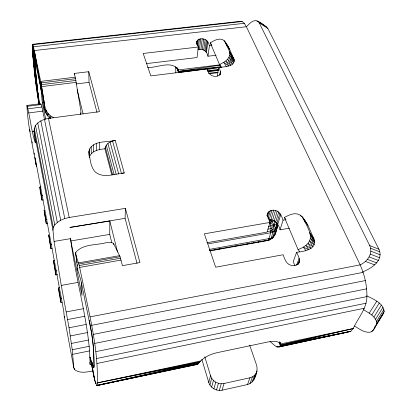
<?xml version="1.0" encoding="UTF-8"?>
<svg xmlns="http://www.w3.org/2000/svg" width="411" height="411" viewBox="0 0 411 411"><rect width="100%" height="100%" fill="white"/><g stroke="black" fill="none" stroke-linecap="round" stroke-linejoin="round"><path stroke-width="0.62" d="M111.725 242.454L109.742 234.378L109.809 221.01L69.88 227.442L125.088 218.323L125.406 208.362L69.207 217.481L64.789 218.544L60.725 220.229L57.309 222.408L54.771 224.925L53.291 227.596L52.962 230.237L54.062 241.421L61.265 285.424L69.043 327.767L72.238 349.72L73.8 367.799L74.504 369.52C79.616 373.738 86.952 372.058 92.912 370.933M89.829 356.979L93.806 367.994L94.068 366.622L93.441 346.72L91.812 333.681L80.833 280.081L77.771 270.202L77.802 268.424M77.771 270.202L75.655 252.57C82.93 243.42 97.083 245.542 107.101 242.439L111.289 242.331L113.58 243.415L120.043 256.741L122.427 265.67L139.93 262.531L125.406 208.362M210.062 250.91L267.438 240.615L268.198 240.034C271.147 233.987 271.846 227 269.765 220.573L270.438 219.52M298.417 264.294C301.114 260.281 298.186 256.022 296.624 252.251C303.405 251.696 317.862 249.272 313.978 239.002L307.921 225.382C305.08 221.277 303.071 215.647 297.852 214.1C293.079 212.744 288.543 215.333 284.427 217.409L298.088 249.585L299.64 251.696M90.59 358.782L90.189 357.585L94.715 380.314L96.739 385.595L97.263 385.364L97.386 382.888C97.91 360.642 94.473 338.602 90.03 316.881L79.251 265.532L75.614 254.265M269.154 223.456L270.417 223.235L271.846 221.539L274.64 220.748L274.368 225.182L272.729 229.466L273.017 232.051L271.193 238.051L269.58 239.916L267.438 240.615L269.082 239.68M209.651 250.535L269.58 239.916C275.54 237.101 277.086 229.852 277.625 223.872M275.57 232.534L275.642 231.439M201.837 359.337L208.778 382.507C210.468 387.963 216.51 391.395 222.063 390.198L247.525 384.532C254.728 382.698 258.067 372.13 256.752 365.641L249.672 345.158M270.674 238.837L272.673 237.938C275.668 233.987 277.091 228.855 277.625 223.99M254.62 377.17L254.697 376.142M44.583 119.709L41.917 107.04L40.74 103.69L26.931 105.457C30.419 117.793 31.179 130.826 35.382 143.013C35.058 136.452 31.493 127.97 37.766 123.017C40.817 120.49 44.568 119.031 48.457 118.419L99.477 111.658L88.766 71.699L74.252 73.446L74.309 74.699M38.942 104.322C35.824 84.471 32.957 64.383 32.299 44.316L240.111 21.372L242.171 21.506L244.314 23.324L246.379 26.736L360.144 264.884C364.634 274.815 367.08 285.681 366.895 296.598C366.807 308.707 357.93 318.063 353.183 328.564L350.773 331.338L347.783 332.088L278.766 347.012L276.87 346.905L274.8 345.615L270.037 341.479M26.931 105.457C27.758 125.401 32.587 145.006 35.988 164.621L36.713 166.809L36.245 164.302M196.55 43.109C196.145 39.959 199.633 38.526 202.248 38.793C206.168 38.778 208.675 42.163 209.43 45.719L207.961 56.24L216.063 55.269M196.653 44.46L196.777 41.249M38.161 95.301L34.581 62.328L33.373 46.772L32.299 44.316M196.879 44.095L197.331 40.37M197.465 45.852L198.23 39.646M196.802 43.217L198.354 47.013L197.039 57.55L146.455 63.618M199.402 39.122L198.087 49.664C202.664 48.108 207.421 51.467 207.961 56.24M199.438 49.377L200.774 38.829M200.892 49.335L202.248 38.793M202.351 49.556L203.728 39.014M203.717 50.014L205.115 39.477M204.894 50.687L206.312 40.155M205.813 51.524L207.242 40.992M206.399 52.474L207.838 41.943M207.987 243.882L270.566 232.796C274.867 232.21 278.036 228.393 277.584 224.01M221.169 67.193L219.531 64.609L210.273 42.806C213.982 40.679 218.421 37.863 222.824 39.703C228.578 44.429 230.607 52.557 233.931 58.979C236.037 67.091 223.173 66.741 218.631 67.512C221.226 70.805 221.472 75.958 216.33 76.297C211.701 77.073 207.935 73.338 207.293 68.914L150.806 75.907L143.192 53.456L198.354 47.013M217.28 76.138L218.631 67.512M362.79 271.846C371.621 268.373 383.946 260.394 378.942 249.261L267.813 28.395C264.355 25.241 260.06 21.485 255.308 20.55C251.455 20.93 249.025 24.331 246.379 26.736L34.241 50.553L33.373 46.772L244.314 23.324M90.03 316.881L360.144 264.884C367.285 261.673 373.476 253.438 369.684 245.537L259.218 22.816L258.257 21.526M219.736 75.218L220.327 71.524M220.219 74.869L220.573 72.593M45.457 112.527L45.919 110.045L44.804 106.321L41.002 82.919L34.241 50.553L34.93 59.626L41.737 92.557C43.962 101.168 42.225 112.491 50.286 118.466L50.846 116.102L47.984 113.385L45.919 110.045L44.357 108.874L44.804 106.321L41.002 82.919L75.537 78.707L80.946 111.535L80.684 114.042M111.705 174.639L104.903 148.803C105.406 143.783 110.754 141.107 115.224 140.372L124.245 172.944L121.481 173.601L112.552 140.988M276.521 222.402L276.762 224.272L272.673 237.938L209.415 249.415M279.434 341.895L280.708 345.425L353.183 328.564L280.672 343.961L280.22 342.774L280.708 345.425L278.766 347.012L350.773 331.338L280.708 345.425L279.31 341.978M272.673 237.938L272.945 236.854M208.778 382.507L210.53 375.695L204.801 356.789M209.898 384.999L211.67 378.218L210.53 375.695M211.644 387.177L213.453 380.416L211.67 378.218M213.905 388.883L215.749 382.143L213.453 380.416M216.515 389.998L218.411 383.278L215.749 382.143M89.336 157.541L89.768 156.01L89.577 149.054C94.684 140.213 106.891 142.555 115.224 140.372M266.909 215.78L267.258 214.563M267.135 215.688L268.003 212.641C269.652 210.288 272.858 209.764 275.493 210.432C280.112 211.398 281.622 216.299 283.071 220.142L280.019 229.821L289.37 228.167M267.427 217.029L268.994 211.542M88.915 154.14L88.843 151.618L89.577 149.054M268.059 218.657L270.34 210.725M219.304 390.45L221.241 383.735L224.052 383.484L249.929 377.771C253.366 376.974 256.269 374.323 257.091 370.85M271.943 210.252L269.113 220.019C275.082 218.883 278.971 224.678 280.019 229.821M268.003 212.641L267.32 215.395L269.95 222.423L267.114 232.102L207.052 242.721M270.844 219.916L273.7 210.155M222.063 390.198L224.052 383.484M272.606 220.188L275.493 210.432M274.281 220.82L277.204 211.069M354.559 326.036C359.281 328.903 364.269 332.936 370.162 332.201C373.969 331.179 375.382 326.647 376.753 323.38L384.157 311.368C383.144 302.856 373.476 299.316 366.889 295.838M275.76 221.765L278.709 212.025M276.942 222.968L279.917 213.232M373.07 330.393L383.653 313.012L384.157 311.368M277.163 226.071L277.533 224.863L277.25 223.754M277.744 224.339L280.734 214.614M247.525 384.532L249.929 377.771M296.624 252.251L293.238 261.663L294.954 265.794M250.022 383.612L252.472 376.841M252.123 382.086L254.599 375.3M253.674 380.062L256.176 373.26M296.552 265.223L299.141 258.206M297.831 264.473L299.562 259.798M299.501 261.375C298.684 264.987 294.374 266.287 291.142 265.336C286.184 264.227 284.674 258.879 283.143 254.743L215.667 267.207L204.349 233.833L269.95 222.423M268.198 240.034C270.906 238.041 274.692 236.736 275.529 233.078M267.14 231.599L270.921 230.931L272.729 229.466L277.065 227.786L277.389 227.057M80.304 114.253L80.982 112.809M32.161 45.734L32.71 44.655L242.171 21.506M371.914 331.554L372.582 330.47M374.585 327.228L375.248 326.144M376.26 325.014L383.653 313.012M376.753 323.38L376.512 321.423L383.936 309.406M376.512 321.423L375.551 319.27L383.001 307.258M375.551 319.27L373.933 317.076L381.413 305.08M373.933 317.076L371.775 314.996L379.281 303.025M371.775 314.996L369.227 313.172L376.759 301.237M147.564 374.606L96.739 385.595L197.799 364.274C202.448 357.955 209.78 354.19 217.414 352.617L267.648 342.024L272.339 341.371L276.3 341.5L279.161 342.394L280.672 343.961M89.768 156.01C92.588 150.457 99.308 149.337 104.903 148.803M271.645 219.746L271.846 221.539L274.368 225.182L275.514 228.655L273.017 232.051L270.921 230.931M267.859 229.158L271.019 228.603L274.368 225.182L276.762 224.272L277.672 223.379M274.692 235.087L274.841 233.792M273.973 235.616L274.867 234.912M219.531 64.609C223.055 62.77 226.98 60.951 228.912 57.252C231.804 52.022 226.708 46.967 225.29 42.153L229.816 49.716M298.088 249.585C303.405 247.525 309.447 244.329 310.423 238.092C310.67 230.386 305.399 223.563 302.285 216.838L304.181 219.854M278.113 346.607L276.87 346.905L278.129 346.643M279.937 342.527L280.841 344.891L353.183 328.564M196.941 364.11L197.799 364.274L97.263 385.364L199.417 362.425L97.386 382.888L200.599 360.971M97.263 385.364L198.852 363.283M304.484 341.135L305.738 340.873M306.991 340.611L309.504 340.087M312.643 339.429L315.15 338.905M318.289 338.248L347.783 332.088M89.757 362.559L90.132 364.429L91.982 364.043M96.914 363.488L364.285 308.245M97.386 382.888L199.941 361.747M350.773 331.338L280.394 345.913L279.069 342.353M96.595 358.505L366.078 303.22M72.711 354.318L89.583 350.902C86.315 313.018 75.177 276.346 70.63 238.627L54.062 241.421M95.85 351.641L366.895 296.598M94.725 343.396L366.658 288.851M72.238 349.72L89.238 346.298M71.427 343.442L88.524 340.036M70.332 335.936L87.486 332.561M93.307 334.39L365.379 280.564M69.043 327.767L86.207 324.428M91.699 325.317L363.144 272.365M67.651 319.553L84.774 316.265M66.263 311.923L83.305 308.692M59.759 287.592L58.506 287.823L58.886 291.692L60.879 302.45L62.133 302.213M60.879 302.45L60.509 298.622L61.727 298.396M61.265 285.424L77.915 282.398M54.694 260.507L53.471 260.723L55.778 274.923L57.648 274.589M209.708 250.684L210.971 250.458M214.131 249.893L215.395 249.667M218.549 249.102L219.813 248.871M221.077 248.645L222.341 248.419M228.023 247.401L229.287 247.175M234.969 246.153L236.233 245.927M239.392 245.362L240.656 245.136M246.338 244.119L247.602 243.887M250.756 243.322L252.02 243.096M253.284 242.87L256.443 242.305M257.707 242.079L258.966 241.853M262.126 241.283L263.389 241.057M264.653 240.831L265.917 240.605M78.871 264.001L120.043 256.741M79.251 265.532L120.526 258.236M55.778 274.923L55.377 270.983L56.61 270.762M79.667 267.422L121.024 260.086M268.316 226.42L274.368 225.182L270.417 223.235M78.537 262.881L119.596 255.657M283.071 220.142L286.005 219.628M50.923 248.758L48.683 234.958L50.923 248.758L52.166 248.547M70.79 240.969L109.742 234.378M50.496 244.715L51.755 244.504M46.309 223.856L44.131 210.437L46.309 223.856L47.573 223.651M45.857 219.726L47.09 219.531M41.038 186.882L39.79 187.072L40.273 191.3L41.912 200.131L43.17 199.936M41.912 200.131L41.434 195.929L42.693 195.734M207.267 69.433L221.118 67.317M208.295 71.827L218.441 70.291M124.245 172.944C114.9 173.637 103.541 178.867 95.229 171.973C90.276 166.619 90.153 158.435 88.843 151.618M220.615 65.118L178.698 71.396L177.573 68.467M32.212 131.494L34.087 131.243M221.097 67.014L178.862 72.531L176.622 67.214M28.708 112.938L42.816 111.098M207.612 71.309L218.411 69.916M27.897 108.843L41.917 107.04M40.941 88.483L42.328 102.961L43.587 102.796M27.29 106.305L41.213 104.517M209.101 73.78L217.994 72.665M75.989 83.978L89.038 82.37L97.001 112.388M41.321 84.681L75.886 80.448M41.639 86.608L76.215 82.359M220.034 64.799L178.282 69.937C171.649 59.77 157.059 68.175 147.739 67.419M35.315 61.352L34.241 50.553L41.583 91.607L40.699 81.393L75.192 77.206L75.537 78.707M209.43 45.719L211.912 45.426M34.411 60.345L35.685 60.196M221.056 66.736L178.698 71.396L177.865 69.11M207.576 70.707L218.395 69.551M208.398 73.256L217.948 72.274M218.411 383.278L221.241 383.735M365.276 261.37L374.611 264.859M367.47 259.428L376.789 262.953M369.201 256.957L378.505 260.523M370.347 254.132L379.63 257.738M370.82 251.147L380.093 254.794M370.594 248.213L379.851 251.902M369.684 245.537L378.942 249.261M275.514 228.655L276.546 229.076M269.765 220.573L271.846 221.539M271.019 228.603L272.729 229.466M50.846 116.102L53.815 117.746M266.837 27.111L256.921 20.756M363.509 309.663L369.227 313.172M259.218 22.816L267.813 28.395M228.213 47.64L229.112 48.56L224.303 40.725L227.314 46.042M34.426 58.419L34.93 59.626L33.373 46.772L34.354 59.004M300.302 215.169L301.391 216.607M304.669 220.923L305.394 221.883M305.82 250.556L303.349 247.109L308.789 249.688L305.943 245.506L311.024 248.455L308.075 243.358L312.874 246.775L309.606 240.831L314.091 244.786L310.423 238.092L314.62 242.752L310.48 235.339L314.59 241.021L309.766 232.76L313.978 239.002M284.427 217.409L285.373 218.744M306.945 223.692L303.672 219.006L307.921 225.382M304.813 220.856L305.758 222.366M210.273 42.806L211.583 44.902M226.374 66.551L223.748 62.333L228.896 66.027L225.839 60.941L230.838 65.246L227.602 59.205L232.487 64.157L228.912 57.252L233.633 62.852L229.672 55.213L234.213 61.501L229.847 53.235L234.306 60.34L229.41 51.457L233.931 58.979M274.64 220.748L276.762 224.272L277.065 227.786M93.364 366.879L93.749 367.681L94.011 366.299C94.242 350.835 92.393 335.458 89.187 320.354M50.286 118.466L47.984 113.385L47.476 115.799L45.919 110.045M35.988 164.621L35.305 158.723L63.746 311.189L64.224 316.347L64.763 317.749M177.609 68.164L178.862 72.531L177.203 67.866M177.639 68.226L178.066 69.367M176.509 67.224L178.502 72.572M279.983 342.553L280.841 344.891M91.802 362.384L93.415 367.177L93.066 365.954M29.443 129.46L30.167 131.695M38.927 103.644L32.71 44.655L36.6 89.208L32.294 48.77L35.834 83.346L32.69 53.178M92.013 362.281L92.537 364.12M110.056 142.047L118.722 174.064M107.913 143.465L116.169 174.264M106.274 145.14L114.13 174.706M125.088 218.323L137.033 263.389M105.247 146.963L112.563 174.67M74.252 73.446L75.192 77.206M77.093 89.737L83.084 113.77M109.809 221.01L117.556 252.097M38.588 97.099L38.891 98.332M38.891 103.896L32.71 44.655L37.499 95.419M36.024 64.846L34.771 60.689L34.981 66.104M48.457 118.419L69.207 217.481M42.328 102.961L45.693 119.262M70.908 241.55L82.015 295.401L81.357 282.737M44.465 119.318L64.789 218.544M38.947 104.332L37.108 87.302M90.189 357.585L94.715 380.314M40.812 120.891L60.725 220.229M37.766 123.017L57.309 222.408M35.531 125.545L54.771 224.925M34.262 128.299L53.291 227.596M34.041 131.078L52.962 230.237M32.037 141.728L32.269 142.982M34.139 153.015L34.375 154.269M34.961 157.403L35.192 158.661M74.273 368.266L74.504 369.52M64.224 316.347L73.8 367.799M39.79 187.072L41.434 195.929M53.471 260.723L55.377 270.983M58.506 287.823L60.509 298.622M92.86 369.951L93.091 371.21M93.323 372.464L94.592 379.368L95.866 383.643L95.809 382.379M34.241 50.553L41.424 90.739M39.507 103.901L37.37 89.655M39.482 104.127L38.136 95.239L38.562 102.452L37.725 92.362M75.655 252.57L75.824 253.834M76.086 255.74L76.256 257.009M76.513 258.909L76.687 260.178M76.857 261.447L77.032 262.716M77.289 264.617L77.458 265.886M113.58 243.415L113.729 244.663M32.71 44.655L34.581 62.328M33.373 46.772L34.622 58.624M40.699 81.393L41.737 92.557L41.002 82.919M70.63 238.627L70.749 240.384M175.846 72.809L175.631 66.628M89.583 350.902L90.132 364.429M89.017 154.243L89.074 156.134M88.766 71.699L89.038 82.37M91.16 146.727L91.34 153.693M93.487 144.795L93.636 151.762M96.395 143.382L96.508 150.349M99.683 142.571L99.76 149.542"/></g></svg>
